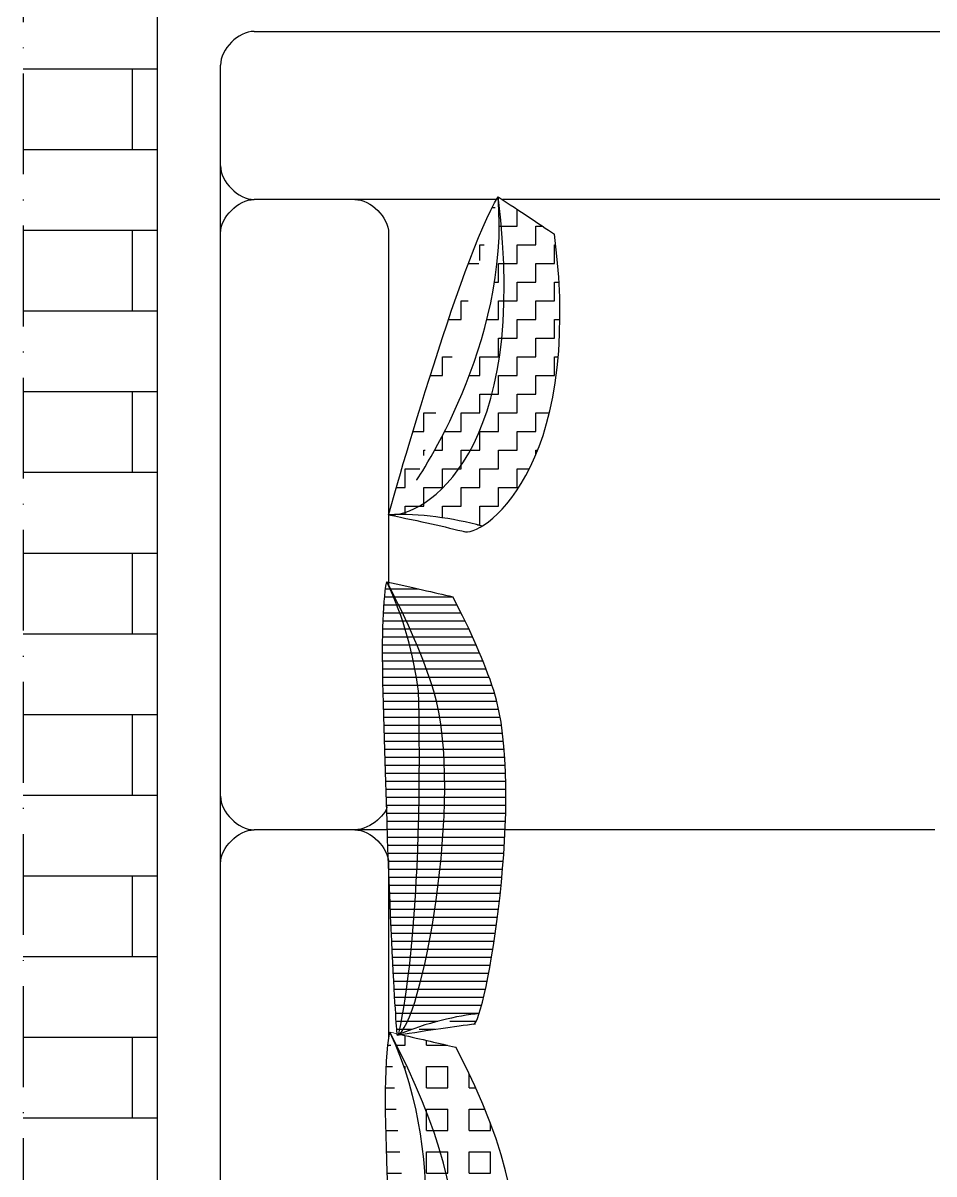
# Model space of a CAD drawing. Header units: millimetres. Extents: x 990 to 5684, y 331 to 3337.
# Drawn here: x 3990.6 to 4099, y 2209.7 to 2346.7 of the extents above; entities that cross this region are included whole.
import ezdxf

# ---------------------------------------------------------------- set-up
doc = ezdxf.new("R2010")
doc.units = ezdxf.units.MM
doc.linetypes.add('ACAD_ISO10W100', pattern=[18, 12, -3, 0, -3])
doc.layers.add('A-FURN', color=8, linetype='Continuous', lineweight=18)
for name, color, linetype in [('A-SECT D-MCUT', 181, 'Continuous'), ('linee sezionee', 241, 'Continuous'), ('VITI', 2, 'Continuous'), ('VITI 2', 4, 'Continuous')]:
    doc.layers.add(name, color=color, linetype=linetype)
pattern_1 = [(0, (0, 0), (2.2225, 2.2225), [2.2225, -2.2225]), (90, (2.2225, 0), (-2.2225, 2.2225), [2.2225, -2.2225])]

msp = doc.modelspace()

# ---------------------------------------------------------------- hatches: boundary and pattern name
at = {"layer": 'A-SECT D-MCUT'}
h = msp.add_hatch(dxfattribs=at)
h.set_pattern_fill('ZIGZAG', color=175, scale=0.7)
h.set_pattern_definition(pattern_1)
edge = h.paths.add_edge_path()
edge.add_spline(control_points=[(4045.23, 2286.81), (4049.25, 2289.31), (4056.75, 2298.8), (4053.85, 2321.54)], knot_values=[6.587136, 6.587136, 6.587136, 6.587136, 32.474828, 32.474828, 32.474828, 32.474828], degree=3, periodic=0)
edge.add_spline(control_points=[(4053.85, 2321.54), (4052.07, 2322.73), (4050.07, 2324.08), (4047.65, 2325.67)], knot_values=[0.66273, 0.66273, 0.66273, 0.66273, 10.264926, 10.264926, 10.264926, 10.264926], degree=3, periodic=0)
edge.add_spline(control_points=[(4047.65, 2325.67), (4047.48, 2325.78), (4047.32, 2325.89), (4047.14, 2326)], knot_values=[0, 0, 0, 0, 0.66273, 0.66273, 0.66273, 0.66273], degree=3, periodic=0)
edge.add_spline(control_points=[(4047.14, 2326), (4050.78, 2297.34), (4039.77, 2288.82), (4034.95, 2288.19)], knot_values=[1.981039, 1.981039, 1.981039, 1.981039, 32.474828, 32.474828, 32.474828, 32.474828], degree=3, periodic=0)
edge.add_spline(control_points=[(4034.95, 2288.19), (4038.45, 2288.25), (4041.93, 2287.7), (4045.23, 2286.81)], knot_values=[23.408711, 23.408711, 23.408711, 23.408711, 29.758888, 29.758888, 29.758888, 29.758888], degree=3, periodic=0)
edge = h.paths.add_edge_path()
edge.add_spline(control_points=[(4034.95, 2288.19), (4039.77, 2288.82), (4050.78, 2297.34), (4047.14, 2326)], knot_values=[1.981039, 1.981039, 1.981039, 1.981039, 32.474828, 32.474828, 32.474828, 32.474828], degree=3, periodic=0)
edge.add_spline(control_points=[(4037.43, 2292.26), (4037.43, 2292.26), (4048.64, 2308.55), (4047.14, 2326)], knot_values=[0, 0, 0, 0, 50, 50, 50, 50], degree=3, periodic=0)
edge.add_spline(control_points=[(4047.14, 2326), (4047.08, 2325.9), (4047.01, 2325.78), (4046.95, 2325.67)], knot_values=[8.659814, 8.659814, 8.659814, 8.659814, 8.789808, 8.789808, 8.789808, 8.789808], degree=3, periodic=0)
edge.add_spline(control_points=[(4046.95, 2325.67), (4042.45, 2317.95), (4034.1, 2288.17), (4034.1, 2288.17)], knot_values=[0, 0, 0, 0, 8.659814, 8.659814, 8.659814, 8.659814], degree=3, periodic=0)
edge.add_spline(control_points=[(4034.1, 2288.17), (4034.38, 2288.18), (4034.67, 2288.19), (4034.95, 2288.19)], knot_values=[29.758888, 29.758888, 29.758888, 29.758888, 30.276089, 30.276089, 30.276089, 30.276089], degree=3, periodic=0)
h = msp.add_hatch(dxfattribs=at)
h.set_pattern_fill('ZIGZAG', color=175, scale=0.7)
h.set_pattern_definition(pattern_1)
edge = h.paths.add_edge_path()
edge.add_spline(control_points=[(4034.95, 2288.19), (4039.77, 2288.82), (4050.78, 2297.34), (4047.14, 2326)], knot_values=[1.981039, 1.981039, 1.981039, 1.981039, 32.474828, 32.474828, 32.474828, 32.474828], degree=3, periodic=0)
edge.add_spline(control_points=[(4037.43, 2292.26), (4037.43, 2292.26), (4048.64, 2308.55), (4047.14, 2326)], knot_values=[0, 0, 0, 0, 50, 50, 50, 50], degree=3, periodic=0)
edge.add_spline(control_points=[(4047.14, 2326), (4047.08, 2325.9), (4047.01, 2325.78), (4046.95, 2325.67)], knot_values=[8.659814, 8.659814, 8.659814, 8.659814, 8.789808, 8.789808, 8.789808, 8.789808], degree=3, periodic=0)
edge.add_spline(control_points=[(4046.95, 2325.67), (4042.45, 2317.95), (4034.1, 2288.17), (4034.1, 2288.17)], knot_values=[0, 0, 0, 0, 8.659814, 8.659814, 8.659814, 8.659814], degree=3, periodic=0)
edge.add_spline(control_points=[(4034.1, 2288.17), (4034.38, 2288.18), (4034.67, 2288.19), (4034.95, 2288.19)], knot_values=[29.758888, 29.758888, 29.758888, 29.758888, 30.276089, 30.276089, 30.276089, 30.276089], degree=3, periodic=0)
at = {"layer": 'A-SECT D-MCUT', "linetype": 'Continuous'}
h = msp.add_hatch(dxfattribs=at)
h.set_pattern_fill('LINE', color=40, scale=0.3)
edge = h.paths.add_edge_path(flags=17)
edge.add_spline(control_points=[(4035.27, 2226.3), (4038.11, 2227.92), (4043.17, 2254.87), (4039.5, 2267.18)], knot_values=[0.363216, 0.363216, 0.363216, 0.363216, 22.578103, 22.578103, 22.578103, 22.578103], degree=3, periodic=0)
edge.add_spline(control_points=[(4039.5, 2267.18), (4038.26, 2271.05), (4036.44, 2275.38), (4033.88, 2280.19)], knot_values=[26.717885, 26.717885, 26.717885, 26.717885, 32.474828, 32.474828, 32.474828, 32.474828], degree=3, periodic=0)
edge.add_spline(control_points=[(4033.88, 2280.19), (4035.92, 2275.95), (4037.08, 2271.46), (4037.68, 2267.16)], knot_values=[36.559142, 36.559142, 36.559142, 36.559142, 50, 50, 50, 50], degree=3, periodic=0)
edge.add_spline(control_points=[(4037.68, 2267.16), (4038.3, 2237.42), (4035.27, 2226.3), (4035.27, 2226.3)], knot_values=[0, 0, 0, 0, 28.336263, 28.336263, 28.336263, 28.336263], degree=3, periodic=0)
edge = h.paths.add_edge_path()
edge.add_spline(control_points=[(4035.27, 2226.3), (4035.27, 2226.3), (4038.3, 2237.42), (4037.68, 2267.16)], knot_values=[0, 0, 0, 0, 28.336263, 28.336263, 28.336263, 28.336263], degree=3, periodic=0)
edge.add_spline(control_points=[(4037.68, 2267.16), (4037.1, 2271.3), (4036, 2275.62), (4034.1, 2279.72)], knot_values=[36.559142, 36.559142, 36.559142, 36.559142, 49.511251, 49.511251, 49.511251, 49.511251], degree=3, periodic=0)
edge.add_spline(control_points=[(4034.1, 2279.72), (4034.02, 2279.88), (4033.95, 2280.03), (4033.88, 2280.19)], knot_values=[49.511251, 49.511251, 49.511251, 49.511251, 50, 50, 50, 50], degree=3, periodic=0)
edge.add_spline(control_points=[(4033.88, 2280.19), (4033.37, 2277.58), (4033.31, 2272.65), (4033.46, 2267.11)], knot_values=[6.019782, 6.019782, 6.019782, 6.019782, 8.789808, 8.789808, 8.789808, 8.789808], degree=3, periodic=0)
edge.add_spline(control_points=[(4033.46, 2267.11), (4033.59, 2262.02), (4033.73, 2257.51), (4033.86, 2253.52)], knot_values=[4.031054, 4.031054, 4.031054, 4.031054, 4.812055, 4.812055, 4.812055, 4.812055], degree=3, periodic=0)
edge.add_spline(control_points=[(4033.86, 2253.52), (4033.88, 2253.45), (4033.88, 2253.37), (4033.86, 2253.28)], knot_values=[0, 0, 0, 0, 0.526279, 0.526279, 0.526279, 0.526279], degree=3, periodic=0)
edge.add_spline(control_points=[(4033.86, 2253.28), (4033.89, 2252.38), (4033.92, 2251.51), (4033.95, 2250.67)], knot_values=[3.839099, 3.839099, 3.839099, 3.839099, 4.01549, 4.01549, 4.01549, 4.01549], degree=3, periodic=0)
edge.add_spline(control_points=[(4033.95, 2250.67), (4034, 2249.34), (4034.04, 2248.07), (4034.09, 2246.86)], knot_values=[3.560438, 3.560438, 3.560438, 3.560438, 3.839099, 3.839099, 3.839099, 3.839099], degree=3, periodic=0)
edge.add_spline(control_points=[(4034.09, 2246.86), (4034.09, 2246.8), (4034.1, 2246.73), (4034.1, 2246.67)], knot_values=[5.465417, 5.465417, 5.465417, 5.465417, 5.656854, 5.656854, 5.656854, 5.656854], degree=3, periodic=0)
edge.add_spline(control_points=[(4034.1, 2246.67), (4034.61, 2232.96), (4035.04, 2227.4), (4035.12, 2226.41)], knot_values=[0.360496, 0.360496, 0.360496, 0.360496, 3.545599, 3.545599, 3.545599, 3.545599], degree=3, periodic=0)
edge.add_spline(control_points=[(4035.12, 2226.41), (4035.13, 2226.3), (4035.13, 2226.24), (4035.13, 2226.24)], knot_values=[0, 0, 0, 0, 0.360496, 0.360496, 0.360496, 0.360496], degree=3, periodic=0)
edge.add_spline(control_points=[(4035.13, 2226.24), (4035.18, 2226.26), (4035.22, 2226.28), (4035.27, 2226.3)], knot_values=[30.185736, 30.185736, 30.185736, 30.185736, 30.276089, 30.276089, 30.276089, 30.276089], degree=3, periodic=0)
edge.add_spline(control_points=[(4044.89, 2228.81), (4042.37, 2228.57), (4038.71, 2227.77), (4035.27, 2226.3)], knot_values=[23.408711, 23.408711, 23.408711, 23.408711, 30.185736, 30.185736, 30.185736, 30.185736], degree=3, periodic=0)
edge = h.paths.add_edge_path(flags=17)
edge.add_spline(control_points=[(4044.26, 2227.57), (4044.43, 2227.62), (4044.64, 2228.05), (4044.89, 2228.81)], knot_values=[0.23011, 0.23011, 0.23011, 0.23011, 2.941282, 2.941282, 2.941282, 2.941282], degree=3, periodic=0)
edge.add_spline(control_points=[(4044.89, 2228.81), (4042.37, 2228.57), (4038.71, 2227.77), (4035.27, 2226.3)], knot_values=[23.408711, 23.408711, 23.408711, 23.408711, 30.185736, 30.185736, 30.185736, 30.185736], degree=3, periodic=0)
edge.add_spline(control_points=[(4035.27, 2226.3), (4035.22, 2226.28), (4035.18, 2226.26), (4035.13, 2226.24)], knot_values=[0, 0, 0, 0, 0.363216, 0.363216, 0.363216, 0.363216], degree=3, periodic=0)
edge.add_spline(control_points=[(4035.13, 2226.24), (4035.28, 2226.27), (4035.42, 2226.29), (4035.56, 2226.31)], knot_values=[0, 0, 0, 0, 0.475048, 0.475048, 0.475048, 0.475048], degree=3, periodic=0)
edge.add_spline(control_points=[(4035.56, 2226.31), (4039.14, 2226.88), (4041.86, 2227.29), (4044.22, 2227.56)], knot_values=[0.475048, 0.475048, 0.475048, 0.475048, 12.620073, 12.620073, 12.620073, 12.620073], degree=3, periodic=0)
at = {"layer": 'A-SECT D-MCUT'}
h = msp.add_hatch(dxfattribs=at)
h.set_pattern_fill('LINE', color=40, scale=0.3)
edge = h.paths.add_edge_path()
edge.add_spline(control_points=[(4047.97, 2250.67), (4048.24, 2256.88), (4047.97, 2263.04), (4046.62, 2267.26)], knot_values=[14.837275, 14.837275, 14.837275, 14.837275, 22.849085, 22.849085, 22.849085, 22.849085], degree=3, periodic=0)
edge.add_spline(control_points=[(4046.62, 2267.26), (4045.49, 2270.63), (4043.9, 2274.34), (4041.73, 2278.4)], knot_values=[27.272213, 27.272213, 27.272213, 27.272213, 32.474828, 32.474828, 32.474828, 32.474828], degree=3, periodic=0)
edge.add_spline(control_points=[(4041.73, 2278.4), (4039.55, 2278.9), (4037.08, 2279.48), (4034.1, 2280.14)], knot_values=[0.244402, 0.244402, 0.244402, 0.244402, 10.264926, 10.264926, 10.264926, 10.264926], degree=3, periodic=0)
edge.add_line((4034.1, 2280.14), (4034.1, 2279.77))
edge.add_spline(control_points=[(4034.1, 2279.77), (4036.55, 2275.13), (4038.3, 2270.94), (4039.5, 2267.18)], knot_values=[26.717885, 26.717885, 26.717885, 26.717885, 32.309165, 32.309165, 32.309165, 32.309165], degree=3, periodic=0)
edge.add_spline(control_points=[(4039.5, 2267.18), (4043.17, 2254.87), (4038.11, 2227.92), (4035.27, 2226.3)], knot_values=[0.363216, 0.363216, 0.363216, 0.363216, 22.578103, 22.578103, 22.578103, 22.578103], degree=3, periodic=0)
edge.add_spline(control_points=[(4035.27, 2226.3), (4038.71, 2227.77), (4042.37, 2228.57), (4044.89, 2228.81)], knot_values=[23.408711, 23.408711, 23.408711, 23.408711, 30.185736, 30.185736, 30.185736, 30.185736], degree=3, periodic=0)
edge.add_spline(control_points=[(4044.89, 2228.81), (4045.95, 2232.11), (4047.56, 2241.45), (4047.97, 2250.67)], knot_values=[2.941282, 2.941282, 2.941282, 2.941282, 14.837275, 14.837275, 14.837275, 14.837275], degree=3, periodic=0)
edge = h.paths.add_edge_path()
edge.add_spline(control_points=[(4045.58, 2136.81), (4047.37, 2142.34), (4050.68, 2164.78), (4047.31, 2175.27)], knot_values=[2.941282, 2.941282, 2.941282, 2.941282, 22.849085, 22.849085, 22.849085, 22.849085], degree=3, periodic=0)
edge.add_spline(control_points=[(4047.31, 2175.27), (4047.05, 2176.05), (4046.76, 2176.85), (4046.45, 2177.67)], knot_values=[27.272213, 27.272213, 27.272213, 27.272213, 28.480322, 28.480322, 28.480322, 28.480322], degree=3, periodic=0)
edge.add_spline(control_points=[(4046.45, 2177.67), (4045.42, 2180.38), (4044.1, 2183.29), (4042.43, 2186.41)], knot_values=[28.480322, 28.480322, 28.480322, 28.480322, 32.474828, 32.474828, 32.474828, 32.474828], degree=3, periodic=0)
edge.add_spline(control_points=[(4042.43, 2186.41), (4041.39, 2186.65), (4040.3, 2186.9), (4039.11, 2187.17)], knot_values=[5.514119, 5.514119, 5.514119, 5.514119, 10.264926, 10.264926, 10.264926, 10.264926], degree=3, periodic=0)
edge.add_spline(control_points=[(4039.11, 2187.17), (4038.67, 2187.27), (4038.22, 2187.37), (4037.76, 2187.48)], knot_values=[3.76901, 3.76901, 3.76901, 3.76901, 5.514119, 5.514119, 5.514119, 5.514119], degree=3, periodic=0)
edge.add_spline(control_points=[(4037.76, 2187.48), (4037.6, 2187.52), (4037.43, 2187.55), (4037.26, 2187.59)], knot_values=[3.144169, 3.144169, 3.144169, 3.144169, 3.76901, 3.76901, 3.76901, 3.76901], degree=3, periodic=0)
edge.add_spline(control_points=[(4037.26, 2187.59), (4036.65, 2187.73), (4036.02, 2187.87), (4035.37, 2188.02)], knot_values=[0.895699, 0.895699, 0.895699, 0.895699, 3.144169, 3.144169, 3.144169, 3.144169], degree=3, periodic=0)
edge.add_spline(control_points=[(4035.37, 2188.02), (4035.11, 2188.08), (4034.84, 2188.14), (4034.57, 2188.2)], knot_values=[0, 0, 0, 0, 0.895699, 0.895699, 0.895699, 0.895699], degree=3, periodic=0)
edge.add_spline(control_points=[(4034.57, 2188.2), (4037.14, 2183.38), (4038.96, 2179.06), (4040.2, 2175.19)], knot_values=[26.717885, 26.717885, 26.717885, 26.717885, 32.474828, 32.474828, 32.474828, 32.474828], degree=3, periodic=0)
edge.add_spline(control_points=[(4040.2, 2175.19), (4043.87, 2162.88), (4038.81, 2135.93), (4035.97, 2134.31)], knot_values=[0.363216, 0.363216, 0.363216, 0.363216, 22.578103, 22.578103, 22.578103, 22.578103], degree=3, periodic=0)
edge.add_spline(control_points=[(4035.97, 2134.31), (4039.41, 2135.77), (4043.07, 2136.57), (4045.58, 2136.81)], knot_values=[23.408711, 23.408711, 23.408711, 23.408711, 30.185736, 30.185736, 30.185736, 30.185736], degree=3, periodic=0)
at = {"layer": 'A-SECT D-MCUT', "linetype": 'Continuous'}
h = msp.add_hatch(dxfattribs=at)
h.set_pattern_fill('SQUARE', color=175, scale=0.8)
edge = h.paths.add_edge_path()
edge.add_spline(control_points=[(4037.26, 2187.59), (4041.52, 2191.04), (4046.83, 2202.98), (4034.24, 2226.61)], knot_values=[4.212596, 4.212596, 4.212596, 4.212596, 32.474828, 32.474828, 32.474828, 32.474828], degree=3, periodic=0)
edge.add_spline(control_points=[(4037.15, 2191.62), (4037.15, 2191.62), (4041.84, 2210.82), (4034.24, 2226.61)], knot_values=[0, 0, 0, 0, 50, 50, 50, 50], degree=3, periodic=0)
edge.add_spline(control_points=[(4034.24, 2226.61), (4034.18, 2226.34), (4034.14, 2226.06), (4034.1, 2225.75)], knot_values=[8.511527, 8.511527, 8.511527, 8.511527, 8.789808, 8.789808, 8.789808, 8.789808], degree=3, periodic=0)
edge.add_spline(control_points=[(4034.1, 2225.75), (4033.55, 2221.76), (4033.72, 2214.08), (4034.1, 2206.58)], knot_values=[4.891288, 4.891288, 4.891288, 4.891288, 8.511527, 8.511527, 8.511527, 8.511527], degree=3, periodic=0)
edge.add_spline(control_points=[(4034.1, 2206.58), (4034.49, 2198.74), (4035.11, 2191.09), (4035.37, 2188.02)], knot_values=[1.11256, 1.11256, 1.11256, 1.11256, 4.891288, 4.891288, 4.891288, 4.891288], degree=3, periodic=0)
edge.add_spline(control_points=[(4035.37, 2188.02), (4036.02, 2187.87), (4036.65, 2187.73), (4037.26, 2187.59)], knot_values=[0.895699, 0.895699, 0.895699, 0.895699, 3.144169, 3.144169, 3.144169, 3.144169], degree=3, periodic=0)
edge = h.paths.add_edge_path()
edge.add_spline(control_points=[(4044.8, 2187.95), (4045.2, 2188.06), (4045.77, 2188.5), (4046.38, 2189.3)], knot_values=[1.135938, 1.135938, 1.135938, 1.135938, 6.587136, 6.587136, 6.587136, 6.587136], degree=3, periodic=0)
edge.add_spline(control_points=[(4046.38, 2189.3), (4043.49, 2189), (4040.57, 2188.44), (4037.76, 2187.48)], knot_values=[23.408711, 23.408711, 23.408711, 23.408711, 28.803606, 28.803606, 28.803606, 28.803606], degree=3, periodic=0)
edge.add_spline(control_points=[(4037.76, 2187.48), (4038.22, 2187.37), (4038.67, 2187.27), (4039.11, 2187.17)], knot_values=[3.76901, 3.76901, 3.76901, 3.76901, 5.514119, 5.514119, 5.514119, 5.514119], degree=3, periodic=0)
edge.add_spline(control_points=[(4039.11, 2187.17), (4041.2, 2187.49), (4042.97, 2187.74), (4044.58, 2187.92)], knot_values=[4.364551, 4.364551, 4.364551, 4.364551, 12.620073, 12.620073, 12.620073, 12.620073], degree=3, periodic=0)
edge.add_spline(control_points=[(4044.58, 2187.92), (4044.66, 2187.93), (4044.73, 2187.94), (4044.8, 2187.95)], knot_values=[12.620073, 12.620073, 12.620073, 12.620073, 13.003953, 13.003953, 13.003953, 13.003953], degree=3, periodic=0)
at = {"layer": 'A-SECT D-MCUT'}
h = msp.add_hatch(dxfattribs=at)
h.set_pattern_fill('SQUARE', color=175, scale=0.8)
edge = h.paths.add_edge_path()
edge.add_spline(control_points=[(4046.38, 2189.3), (4049.25, 2193.06), (4052.89, 2204.6), (4042.09, 2224.82)], knot_values=[6.587136, 6.587136, 6.587136, 6.587136, 32.474828, 32.474828, 32.474828, 32.474828], degree=3, periodic=0)
edge.add_spline(control_points=[(4042.09, 2224.82), (4040.18, 2225.25), (4038.06, 2225.75), (4035.56, 2226.31)], knot_values=[1.503153, 1.503153, 1.503153, 1.503153, 10.264926, 10.264926, 10.264926, 10.264926], degree=3, periodic=0)
edge.add_spline(control_points=[(4035.56, 2226.31), (4035.42, 2226.29), (4035.28, 2226.27), (4035.13, 2226.24)], knot_values=[0, 0, 0, 0, 0.475048, 0.475048, 0.475048, 0.475048], degree=3, periodic=0)
edge.add_spline(control_points=[(4035.13, 2226.24), (4035.13, 2226.24), (4035.13, 2226.3), (4035.12, 2226.41)], knot_values=[0, 0, 0, 0, 0.360496, 0.360496, 0.360496, 0.360496], degree=3, periodic=0)
edge.add_spline(control_points=[(4035.12, 2226.41), (4034.83, 2226.47), (4034.53, 2226.54), (4034.24, 2226.61)], knot_values=[0, 0, 0, 0, 0.995873, 0.995873, 0.995873, 0.995873], degree=3, periodic=0)
edge.add_spline(control_points=[(4034.24, 2226.61), (4046.83, 2202.98), (4041.52, 2191.04), (4037.26, 2187.59)], knot_values=[4.212596, 4.212596, 4.212596, 4.212596, 32.474828, 32.474828, 32.474828, 32.474828], degree=3, periodic=0)
edge.add_spline(control_points=[(4037.26, 2187.59), (4037.43, 2187.55), (4037.6, 2187.52), (4037.76, 2187.48)], knot_values=[3.144169, 3.144169, 3.144169, 3.144169, 3.76901, 3.76901, 3.76901, 3.76901], degree=3, periodic=0)
edge.add_spline(control_points=[(4037.76, 2187.48), (4040.57, 2188.44), (4043.49, 2189), (4046.38, 2189.3)], knot_values=[23.408711, 23.408711, 23.408711, 23.408711, 28.803606, 28.803606, 28.803606, 28.803606], degree=3, periodic=0)

# ---------------------------------------------------------------- linework, layer by layer
at = {"layer": 'A-FURN'}
msp.add_open_spline([(4034.24, 2226.61), (4034.53, 2226.54), (4034.83, 2226.47), (4035.12, 2226.41)], degree=3, dxfattribs=at)
at = {"layer": 'A-SECT D-MCUT'}
for p, q in [((4006.6, 2341.17), (3990.6, 2341.17)), ((4003.6, 2341.17), (4003.6, 2331.57)), ((4006.6, 2331.57), (3990.6, 2331.57)), ((4006.6, 2321.97), (3990.6, 2321.97)), ((4003.6, 2321.97), (4003.6, 2312.37)), ((4006.6, 2312.37), (3990.6, 2312.37)), ((4006.6, 2302.77), (3990.6, 2302.77)), ((4003.6, 2302.77), (4003.6, 2293.17)), ((4006.6, 2293.17), (3990.6, 2293.17)), ((4006.6, 2283.57), (3990.6, 2283.57)), ((4003.6, 2283.57), (4003.6, 2273.97)), ((4006.6, 2273.97), (3990.6, 2273.97)), ((4006.6, 2264.37), (3990.6, 2264.37)), ((4003.6, 2264.37), (4003.6, 2254.77)), ((4006.6, 2254.77), (3990.6, 2254.77)), ((4006.6, 2245.17), (3990.6, 2245.17)), ((4003.6, 2245.17), (4003.6, 2235.57)), ((4006.6, 2235.57), (3990.6, 2235.57)), ((4006.6, 2225.97), (3990.6, 2225.97)), ((4003.6, 2225.97), (4003.6, 2216.37)), ((4006.6, 2216.37), (3990.6, 2216.37))]:
    msp.add_line(p, q, dxfattribs=at)
at = {"layer": 'linee sezionee', "linetype": 'ACAD_ISO10W100'}
msp.add_line((3990.6, 2431.17), (3990.6, 2196.17), dxfattribs=at)
at = {"layer": 'VITI'}
for p, q in [((4006.6, 2196.17), (4006.6, 2349.17)), ((4018.1, 2345.67), (4099.85, 2345.67)), ((4014.1, 2321.67), (4014.1, 2341.67)), ((4030.1, 2325.67), (4018.1, 2325.67)), ((4046.95, 2325.67), (4030.1, 2325.67)), ((4099.85, 2325.67), (4047.65, 2325.67)), ((4014.1, 2246.67), (4014.1, 2321.67)), ((4034.1, 2321.67), (4034.1, 2279.72)), ((4030.1, 2250.67), (4018.1, 2250.67)), ((4033.95, 2250.67), (4030.1, 2250.67)), ((4099.1, 2250.67), (4047.97, 2250.67)), ((4014.1, 2173.67), (4014.1, 2246.67)), ((4034.1, 2246.67), (4034.1, 2225.75))]:
    msp.add_line(p, q, dxfattribs=at)
for points in [[(4018.1, 2345.67), (4016.21, 2345.67), (4014.1, 2343.55), (4014.1, 2341.67)], [(4014.1, 2329.67), (4014.1, 2327.78), (4016.21, 2325.67), (4018.1, 2325.67)], [(4014.1, 2321.67), (4014.1, 2323.55), (4016.21, 2325.67), (4018.1, 2325.67)], [(4030.1, 2325.67), (4031.98, 2325.67), (4034.1, 2323.55), (4034.1, 2321.67)], [(4014.1, 2254.67), (4014.1, 2252.78), (4016.21, 2250.67), (4018.1, 2250.67)], [(4033.86, 2253.52), (4034.1, 2252.78), (4031.98, 2250.67), (4030.1, 2250.67)], [(4014.1, 2246.67), (4014.1, 2248.55), (4016.21, 2250.67), (4018.1, 2250.67)], [(4030.1, 2250.67), (4031.98, 2250.67), (4034.1, 2248.55), (4034.1, 2246.67)]]:
    msp.add_open_spline(points, degree=3, dxfattribs=at)
at = {"layer": 'VITI 2'}
for points in [[(4034.1, 2288.17), (4038.28, 2287.79), (4051.02, 2295.48), (4047.14, 2326)], [(4034.1, 2288.17), (4034.1, 2288.17), (4042.71, 2318.85), (4047.14, 2326)], [(4037.43, 2292.26), (4037.43, 2292.26), (4048.64, 2308.55), (4047.14, 2326)], [(4047.14, 2326), (4049.79, 2324.27), (4051.94, 2322.81), (4053.85, 2321.54)], [(4043.06, 2286.17), (4044.76, 2285.33), (4057.49, 2293.02), (4053.85, 2321.54)], [(4045.23, 2286.81), (4041.66, 2287.77), (4037.88, 2288.33), (4034.1, 2288.17)], [(4034.1, 2288.17), (4037.97, 2287.36), (4040.84, 2286.74), (4043.28, 2286.11)], [(4033.46, 2267.11), (4033.31, 2272.65), (4033.37, 2277.58), (4033.88, 2280.19)], [(4037.68, 2267.16), (4037.08, 2271.46), (4035.92, 2275.95), (4033.88, 2280.19)], [(4039.5, 2267.18), (4038.26, 2271.05), (4036.44, 2275.38), (4033.88, 2280.19)], [(4033.88, 2280.19), (4036.96, 2279.51), (4039.5, 2278.91), (4041.73, 2278.4)], [(4046.62, 2267.26), (4045.49, 2270.63), (4043.9, 2274.34), (4041.73, 2278.4)], [(4035.13, 2226.24), (4035.13, 2226.24), (4034.28, 2235.76), (4033.46, 2267.11)], [(4035.13, 2226.24), (4037.94, 2227.04), (4043.23, 2254.67), (4039.5, 2267.18)], [(4035.27, 2226.3), (4035.27, 2226.3), (4038.3, 2237.42), (4037.68, 2267.16)], [(4044.22, 2227.56), (4045.55, 2227.44), (4050.48, 2255.22), (4046.62, 2267.26)], [(4044.89, 2228.81), (4042.34, 2228.56), (4038.62, 2227.74), (4035.13, 2226.24)], [(4035.13, 2226.24), (4039.04, 2226.87), (4041.94, 2227.31), (4044.45, 2227.59)], [(4035.37, 2188.02), (4034.84, 2194.26), (4032.83, 2219.39), (4034.24, 2226.61)], [(4037.15, 2191.62), (4037.15, 2191.62), (4041.84, 2210.82), (4034.24, 2226.61)], [(4037.26, 2187.59), (4041.52, 2191.04), (4046.83, 2202.98), (4034.24, 2226.61)], [(4035.56, 2226.31), (4038.06, 2225.75), (4040.18, 2225.25), (4042.09, 2224.82)], [(4044.58, 2187.92), (4046.46, 2187.74), (4055.63, 2199.46), (4042.09, 2224.82)]]:
    msp.add_open_spline(points, degree=3, dxfattribs=at)

doc.saveas('drawing.dxf')
